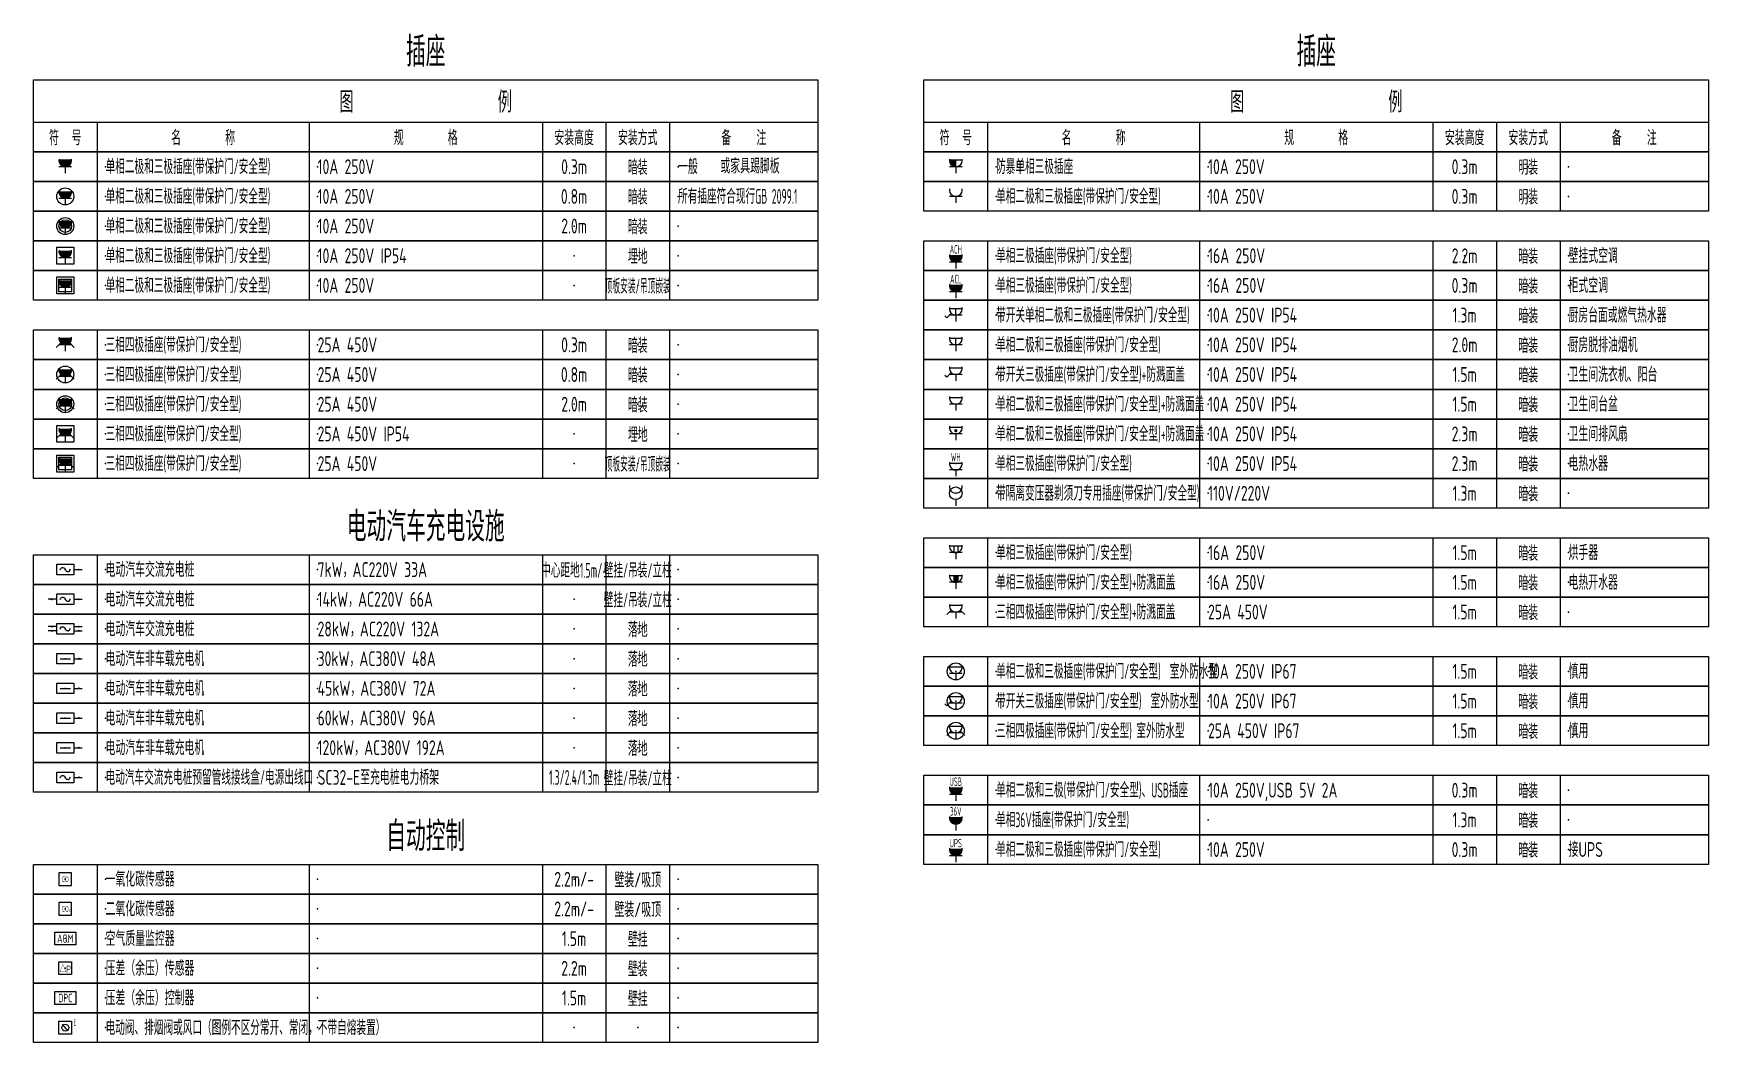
# Model space of a CAD drawing. Header units: millimetres. Extents: x -714894 to -525595, y 3400 to 234118.
# Drawn here: x -649095 to -609595, y 91476 to 115266 of the extents above; entities that cross this region are included whole.
import ezdxf
from ezdxf.enums import TextEntityAlignment as Align

# ---------------------------------------------------------------- set-up
doc = ezdxf.new("R2010")
doc.units = ezdxf.units.MM
doc.header["$LTSCALE"] = 500
doc.linetypes.add('HIDDEN', pattern=[0.375, 0.25, -0.125])
for name, color, linetype in [('E-BAS-DEVC', 3, 'Continuous'), ('E-BAS-EQPM', 3, 'Continuous'), ('E-FAS-DEVC', 3, 'Continuous'), ('E-FAS-EQPM', 2, 'Continuous'), ('E-POWR-DEVC', 3, 'Continuous'), ('E-POWR-EQPM', 3, 'Continuous'), ('E-POWR-EQPM2', 2, 'HIDDEN'), ('E-UNIV-DIAG', 2, 'Continuous'), ('E-UNIV-EL', 140, 'Continuous'), ('E-UNIV-NOTE', 6, 'Continuous')]:
    doc.layers.add(name, color=color, linetype=linetype)
doc.styles.add('TH-STYLE3', font='tssdeng.shx', dxfattribs={"width": 0.65, "bigfont": 'tssdchn.shx'})

# ---------------------------------------------------------------- blocks, each defined once
blk = doc.blocks.new('E-BKTS2')
for p, q in [((0, 0), (185, 0)), ((0, -7), (0, 0)), ((185, 0), (185, -7)), ((185, -7), (0, -7))]:
    blk.add_line(p, q)
at = {"linetype": 'Continuous'}
for p, q in [((15, 0), (15, -7)), ((65, 0), (65, -7)), ((120, 0), (120, -7)), ((135, 0), (135, -7)), ((150, 0), (150, -7))]:
    blk.add_line(p, q, dxfattribs=at)
for p in [(7.5, -3.5), (17, -3.5), (67, -3.5), (127.5, -3.5), (142.5, -3.5), (152, -3.5)]:
    blk.add_point(p, dxfattribs=at)
blk = doc.blocks.new('E-BS701')
for p, q in [((1.5, 3), (-1.5, 3)), ((0, 1.5), (0, 0))]:
    blk.add_line(p, q)
at = {"const_width": 1.5}
blk.add_lwpolyline([(-0.75, 3, 1), (0.75, 3, 1)], format="xyb", dxfattribs=at)
blk.add_arc((0, 3), 1.5, 168.463, 11.537)
at = {"layer": 'E-UNIV-EL', "style": 'TH-STYLE3', "width": 0.5}
blk.add_attdef('SOCKET', text='', height=2, dxfattribs=at).set_placement((0, 4.5), align=Align.MIDDLE)
blk = doc.blocks.new('E-BS209')
blk.add_line((0, 1.5), (0, 0))
blk.add_circle((0, 3), 1.5)
blk.add_arc((0, 4.5), 1.5, 168.463, 11.537)
blk = doc.blocks.new('E-BS302')
for p, q in [((-1.06, 1.94), (-2.12, 0.88)), ((1.5, 3), (-1.5, 3)), ((1.5, 1.5), (-1.5, 1.5)), ((0, 1.5), (0, 0)), ((1.06, 1.94), (2.12, 0.88))]:
    blk.add_line(p, q)
blk.add_arc((0, 3), 1.5, 168.463, 11.537)
blk = doc.blocks.new('E-BS301')
for p, q in [((-1.06, 1.94), (-2.12, 0.88)), ((1.5, 3), (-1.5, 3)), ((1.5, 1.5), (-1.5, 1.5)), ((0, 1.5), (0, 0)), ((1.06, 1.94), (2.12, 0.88))]:
    blk.add_line(p, q)
at = {"const_width": 1.5}
blk.add_lwpolyline([(-0.75, 3, 1), (0.75, 3, 1)], format="xyb", dxfattribs=at)
blk.add_arc((0, 3), 1.5, 168.463, 11.537)
blk = doc.blocks.new('E-BS802')
for p, q in [((1.5, 3), (-1.5, 3)), ((1.5, 1.5), (-1.5, 1.5)), ((0, 1.5), (0, 0))]:
    blk.add_line(p, q)
at = {"const_width": 1.5}
blk.add_lwpolyline([(-0.75, 3, 1), (0.75, 3, 1)], format="xyb", dxfattribs=at)
blk.add_arc((0, 3), 1.5, 168.463, 11.537)
at = {"layer": 'E-UNIV-EL', "style": 'TH-STYLE3', "width": 0.5}
blk.add_attdef('SOCKET', text='', height=2, dxfattribs=at).set_placement((0, 4.5), align=Align.MIDDLE)
blk = doc.blocks.new('E-BS201')
for p, q in [((1.5, 3), (-1.5, 3)), ((1.5, 1.5), (-1.5, 1.5)), ((0, 1.5), (0, 0))]:
    blk.add_line(p, q)
at = {"const_width": 1.5}
blk.add_lwpolyline([(-0.75, 3, 1), (0.75, 3, 1)], format="xyb", dxfattribs=at)
blk.add_arc((0, 3), 1.5, 168.463, 11.537)
blk = doc.blocks.new('E-BS200')
for p, q in [((1.5, 0), (-1.5, 0)), ((0, 0), (0, -1.5))]:
    blk.add_line(p, q)
blk.add_arc((0, 1.5), 1.5, 168.463, 11.537)
blk = doc.blocks.new('E-BS203')
for p, q in [((1.5, 1.5), (-1.5, 1.5)), ((1.5, 0), (-1.5, 0)), ((0, 0), (0, 1.5)), ((0, 0), (0, -1.5))]:
    blk.add_line(p, q)
at = {"const_width": 1.5}
blk.add_lwpolyline([(-0.75, 1.5, 0.414214), (0, 0.75, 1)], format="xyb", dxfattribs=at)
blk.add_arc((0, 1.5), 1.5, 168.463, 11.537)
blk = doc.blocks.new('E-BS201-2')
for p, q in [((1.5, 1.5), (-1.5, 1.5)), ((1.5, 0), (-1.5, 0)), ((0, 0), (0, -1.5))]:
    blk.add_line(p, q)
at = {"const_width": 1.5}
blk.add_lwpolyline([(-0.75, 1.5, 1), (0.75, 1.5, 1)], format="xyb", dxfattribs=at)
blk.add_arc((0, 1.5), 1.5, 168.463, 11.537)
at = {"layer": 'E-UNIV-EL', "style": 'TH-STYLE3', "width": 0.5}
blk.add_attdef('SOCKET', text='', height=2, dxfattribs=at).set_placement((0, 3), align=Align.MIDDLE)
blk = doc.blocks.new('E-BS201-1')
for p, q in [((1.5, 1.5), (-1.5, 1.5)), ((1.5, 0), (-1.5, 0)), ((0, 0), (0, -1.5))]:
    blk.add_line(p, q)
at = {"const_width": 1.5}
blk.add_lwpolyline([(-0.75, 1.5, 1), (0.75, 1.5, 1)], format="xyb", dxfattribs=at)
blk.add_arc((0, 1.5), 1.5, 168.463, 11.537)
at = {"layer": 'E-UNIV-EL', "style": 'TH-STYLE3', "width": 0.5}
blk.add_attdef('SOCKET', text='', height=2, dxfattribs=at).set_placement((0, 3), align=Align.MIDDLE)
blk = doc.blocks.new('E-BS204')
for p, q in [((1.5, 1.5), (-1.5, 1.5)), ((1.5, 0), (-1.5, 0)), ((0, 0), (0, 1.5)), ((0, 0), (0, -1.5))]:
    blk.add_line(p, q)
blk.add_arc((0, 1.5), 1.5, 168.463, 11.537)
blk = doc.blocks.new('E-BS204-S')
for p, q in [((-1.06, 0.44), (-2.12, -0.62)), ((1.5, 1.5), (-1.5, 1.5)), ((1.5, 0), (-1.5, 0)), ((0, 0), (0, 1.5)), ((0, 0), (0, -1.5)), ((-2.12, -0.62), (-2.55, -0.2))]:
    blk.add_line(p, q)
blk.add_arc((0, 1.5), 1.5, 168.463, 11.537)
blk = doc.blocks.new('E-BS202-1')
for p, q in [((1.5, 1.5), (-1.5, 1.5)), ((1.5, 0), (-1.5, 0)), ((0, 0), (0, -1.5))]:
    blk.add_line(p, q)
at = {"const_width": 0.375}
blk.add_lwpolyline([(-0.1875, 0.75, 1), (0.1875, 0.75, 1)], format="xyb", close=True, dxfattribs=at)
blk.add_arc((0, 1.5), 1.5, 168.463041, 11.536959)
blk = doc.blocks.new('E-BS202')
for p, q in [((1.5, 3), (-1.5, 3)), ((1.5, 1.5), (-1.5, 1.5)), ((0, 1.5), (0, 0))]:
    blk.add_line(p, q)
blk.add_arc((0, 3), 1.5, 168.463, 11.537)
blk = doc.blocks.new('E-BKTS1')
blk.add_line((0, -10), (185, -10))
at = {"linetype": 'Continuous'}
for p, q in [((15, -10), (15, -17)), ((65, -10), (65, -17)), ((120, -10), (120, -17)), ((135, -10), (135, -17)), ((150, -10), (150, -17))]:
    blk.add_line(p, q, dxfattribs=at)
blk.add_lwpolyline([(0, 0), (185, 0), (185, -17), (0, -17)], close=True)
at = {"layer": 'E-UNIV-NOTE', "style": 'TH-STYLE3', "width": 0.7}
for s, height, p in [('图                例', 5, (92.5, -5)), ('安装高度', 3.5, (127.5, -13.5)), ('安装方式', 3.5, (142.5, -13.5))]:
    blk.add_text(s, height=height, dxfattribs=at).set_placement(p, align=Align.MIDDLE)
at = {"layer": 'E-UNIV-NOTE', "linetype": 'Continuous', "style": 'TH-STYLE3', "width": 0.7}
for s, p in [('符  号', (7.5, -13.5)), ('名       称', (40, -13.5)), ('规       格', (92.5, -13.5)), ('备    注', (167.5, -13.5))]:
    blk.add_text(s, height=3.5, dxfattribs=at).set_placement(p, align=Align.MIDDLE)
blk = doc.blocks.new('E-BS202-3')
for p, q in [((1.5, 1.5), (-1.5, 1.5)), ((1.5, 0), (-1.5, 0)), ((0, 0), (0, -1.5))]:
    blk.add_line(p, q)
blk.add_arc((0, 1.5), 1.5, 168.463, 11.537)
at = {"layer": 'E-UNIV-EL', "style": 'TH-STYLE3', "width": 0.5}
blk.add_attdef('SOCKET', text='', height=2, dxfattribs=at).set_placement((0, 3), align=Align.MIDDLE)
blk = doc.blocks.new('E-BS211')
for p, q in [((1.5, 1.02), (-1.5, 1.02)), ((1.5, -0.48), (-1.5, -0.48)), ((0, -0.48), (0, -1.98))]:
    blk.add_line(p, q)
at = {"const_width": 1.5}
blk.add_lwpolyline([(-0.75, 1.02, 1), (0.75, 1.02, 1)], format="xyb", dxfattribs=at)
blk.add_circle((0, 0), 2)
blk.add_arc((0, 1.02), 1.5, 168.463, 11.537)
blk = doc.blocks.new('E-BS211-1')
for p, q in [((1.5, 1.02), (-1.5, 1.02)), ((1.5, -0.48), (-1.5, -0.48)), ((0, -0.48), (0, -1.98))]:
    blk.add_line(p, q)
at = {"const_width": 1.5}
blk.add_lwpolyline([(-0.75, 1.02, 1), (0.75, 1.02, 1)], format="xyb", dxfattribs=at)
blk.add_circle((0, 0), 2)
blk.add_arc((0, 1.02), 1.5, 168.463, 11.537)
at = {"layer": 'E-UNIV-EL'}
blk.add_circle((0, 0), 1.5, dxfattribs=at)
blk = doc.blocks.new('E-BS211-2')
for p, q in [((1.5, 1.02), (-1.5, 1.02)), ((1.5, -0.48), (-1.5, -0.48)), ((0, -0.48), (0, -1.98))]:
    blk.add_line(p, q)
blk.add_lwpolyline([(-2, -2), (-2, 2), (2, 2), (2, -2)], close=True)
at = {"const_width": 1.5}
blk.add_lwpolyline([(-0.75, 1.02, 1), (0.75, 1.02, 1)], format="xyb", dxfattribs=at)
blk.add_arc((0, 1.02), 1.5, 168.463, 11.537)
blk = doc.blocks.new('E-BS211-3')
for p, q in [((1.5, 1.02), (-1.5, 1.02)), ((1.5, -0.48), (-1.5, -0.48)), ((0, -0.48), (0, -1.98))]:
    blk.add_line(p, q)
blk.add_lwpolyline([(-2, -2), (-2, 2), (2, 2), (2, -2)], close=True)
at = {"const_width": 1.5}
blk.add_lwpolyline([(-0.75, 1.02, 1), (0.75, 1.02, 1)], format="xyb", dxfattribs=at)
blk.add_arc((0, 1.02), 1.5, 168.463, 11.537)
at = {"layer": 'E-UNIV-EL'}
blk.add_lwpolyline([(-1.5, -1.5), (-1.5, 1.5), (1.5, 1.5), (1.5, -1.5)], close=True, dxfattribs=at)
blk = doc.blocks.new('E-BS312')
for p, q in [((1.5, 1.02), (-1.5, 1.02)), ((-1.06, -0.04), (-2.12, -1.1)), ((1.5, -0.48), (-1.5, -0.48)), ((0, -0.48), (0, -1.98)), ((1.06, -0.04), (2.12, -1.1))]:
    blk.add_line(p, q)
blk.add_circle((0, 0), 2)
blk.add_arc((0, 1.02), 1.5, 168.463, 11.537)
blk = doc.blocks.new('E-BS311')
for p, q in [((1.5, 1.02), (-1.5, 1.02)), ((-1.06, -0.04), (-2.12, -1.1)), ((1.5, -0.48), (-1.5, -0.48)), ((0, -0.48), (0, -1.98)), ((1.06, -0.04), (2.12, -1.1))]:
    blk.add_line(p, q)
at = {"const_width": 1.5}
blk.add_lwpolyline([(-0.75, 1.02, 1), (0.75, 1.02, 1)], format="xyb", dxfattribs=at)
blk.add_circle((0, 0), 2)
blk.add_arc((0, 1.02), 1.5, 168.463, 11.537)
blk = doc.blocks.new('E-BS311-1')
for p, q in [((1.5, 1.02), (-1.5, 1.02)), ((-1.06, -0.04), (-2.12, -1.1)), ((1.5, -0.48), (-1.5, -0.48)), ((0, -0.48), (0, -1.98)), ((1.06, -0.04), (2.12, -1.1))]:
    blk.add_line(p, q)
at = {"const_width": 1.5}
blk.add_lwpolyline([(-0.75, 1.02, 1), (0.75, 1.02, 1)], format="xyb", dxfattribs=at)
blk.add_circle((0, 0), 2)
blk.add_arc((0, 1.02), 1.5, 168.463, 11.537)
at = {"layer": 'E-UNIV-EL'}
blk.add_circle((0, 0), 1.5, dxfattribs=at)
blk = doc.blocks.new('E-BS311-2')
for p, q in [((-1.06, 0.44), (-2.12, -0.62)), ((1.5, 1.5), (-1.5, 1.5)), ((1.5, 0), (-1.5, 0)), ((0, 0), (0, -1.5)), ((1.06, 0.44), (2.12, -0.62))]:
    blk.add_line(p, q)
blk.add_lwpolyline([(-2, -1.52), (-2, 2.48), (2, 2.48), (2, -1.52)], close=True)
at = {"const_width": 1.5}
blk.add_lwpolyline([(-0.75, 1.5, 1), (0.75, 1.5, 1)], format="xyb", dxfattribs=at)
blk.add_arc((0, 1.5), 1.5, 168.463, 11.537)
blk = doc.blocks.new('E-BS311-3')
for p, q in [((-1.06, 0.44), (-2.12, -0.62)), ((1.5, 1.5), (-1.5, 1.5)), ((1.5, 0), (-1.5, 0)), ((0, 0), (0, -1.5)), ((1.06, 0.44), (2.12, -0.62))]:
    blk.add_line(p, q)
blk.add_lwpolyline([(-2, -1.52), (-2, 2.48), (2, 2.48), (2, -1.52)], close=True)
at = {"const_width": 1.5}
blk.add_lwpolyline([(-0.75, 1.5, 1), (0.75, 1.5, 1)], format="xyb", dxfattribs=at)
blk.add_arc((0, 1.5), 1.5, 168.463, 11.537)
at = {"layer": 'E-UNIV-EL'}
blk.add_lwpolyline([(-1.5, -1.02), (-1.5, 1.98), (1.5, 1.98), (1.5, -1.02)], close=True, dxfattribs=at)
blk = doc.blocks.new('E-BS212')
for p, q in [((1.5, 1.02), (-1.5, 1.02)), ((1.5, -0.48), (-1.5, -0.48)), ((0, -0.48), (0, -1.98))]:
    blk.add_line(p, q)
blk.add_circle((0, 0), 2)
blk.add_arc((0, 1.02), 1.5, 168.463, 11.537)
blk = doc.blocks.new('E-BS212-S')
for p, q in [((1.5, 1.02), (-1.5, 1.02)), ((-2.12, -1.1), (-2.55, -0.67)), ((-1.06, -0.04), (-2.12, -1.1)), ((1.5, -0.48), (-1.5, -0.48)), ((0, -0.48), (0, -1.98))]:
    blk.add_line(p, q)
blk.add_circle((0, 0), 2)
blk.add_arc((0, 1.02), 1.5, 168.463, 11.537)
blk = doc.blocks.new('E-BS205')
for p, q in [((-2.12, 0.88), (-2.55, 1.3)), ((-1.06, 1.94), (-2.12, 0.88)), ((1.5, 3), (-1.5, 3)), ((1.5, 1.5), (-1.5, 1.5)), ((0, 1.5), (0, 0))]:
    blk.add_line(p, q)
blk.add_arc((0, 3), 1.5, 168.463, 11.537)
blk = doc.blocks.new('E-BS206')
for p, q in [((1.5, 1.5), (-1.5, 1.5)), ((1.5, 0), (-1.5, 0)), ((-0.46, 1.5), (-0.46, 0.07)), ((0, 0), (0, -1.5)), ((0.46, 1.5), (0.46, 0.07))]:
    blk.add_line(p, q)
blk.add_arc((0, 1.5), 1.5, 168.463, 11.537)
blk = doc.blocks.new('E-BS207')
blk.add_hatch(color=256).paths.add_polyline_path([(-0.45, 0.06, 0.153536), (0.45, 0.06), (0.45, 1.49), (-0.45, 1.49)])
for p, q in [((1.5, 1.5), (-1.5, 1.5)), ((1.5, 0), (-1.5, 0)), ((-0.46, 1.5), (-0.46, 0.07)), ((0, 0), (0, -1.5)), ((0.46, 1.5), (0.46, 0.07))]:
    blk.add_line(p, q)
blk.add_arc((0, 1.5), 1.5, 168.463, 11.537)
blk = doc.blocks.new('E-BS201-4')
for p, q in [((1.5, 3), (-1.5, 3)), ((1.5, 1.5), (-1.5, 1.5)), ((0, 1.5), (0, 0))]:
    blk.add_line(p, q)
at = {"const_width": 1.5}
blk.add_lwpolyline([(-0.75, 3, 1), (0.75, 3, 1)], format="xyb", dxfattribs=at)
blk.add_arc((0, 3), 1.5, 168.463, 11.537)
at = {"layer": 'E-UNIV-EL', "style": 'TH-STYLE3', "width": 0.5}
blk.add_attdef('SOCKET', text='', height=2, dxfattribs=at).set_placement((0, 4.5), align=Align.MIDDLE)
blk = doc.blocks.new('E-BEMS030')
blk.add_lwpolyline([(-1.5, -1.5), (1.5, -1.5), (1.5, 1.5), (-1.5, 1.5)], close=True)
at = {"layer": 'E-UNIV-EL', "style": 'TH-STYLE3', "width": 0.7}
blk.add_attdef('F', text='', height=1.3, dxfattribs=at).set_placement((0, 0), align=Align.MIDDLE)
blk = doc.blocks.new('E-BEMS031')
blk.add_lwpolyline([(-1.5, -1.5), (1.5, -1.5), (1.5, 1.5), (-1.5, 1.5)], close=True)
at = {"layer": 'E-UNIV-EL', "style": 'TH-STYLE3', "width": 0.7}
for tag, height, p in [('F', 1.3, (0, 0)), ('F2', 0.65, (1.08625, -0.3125))]:
    blk.add_attdef(tag, text='', height=height, dxfattribs=at).set_placement(p, align=Align.MIDDLE)
blk = doc.blocks.new('E-BDB111')
blk.add_lwpolyline([(-2, -1.25), (-2, 1.25), (2, 1.25), (2, -1.25)], close=True)
at = {"layer": 'E-UNIV-EL'}
blk.add_line((2, 0), (4, 0), dxfattribs=at)
blk.add_lwpolyline([(-1.2, -0.07), (-1.11, 0.16), (-1, 0.33), (-0.86, 0.43), (-0.72, 0.47), (-0.58, 0.47), (-0.44, 0.44), (-0.31, 0.39), (-0.21, 0.32), (-0.13, 0.24), (-0.08, 0.16), (-0.03, 0.08), (0, 0), (0.03, -0.08), (0.08, -0.16), (0.13, -0.24), (0.21, -0.32), (0.31, -0.39), (0.44, -0.44), (0.58, -0.47), (0.72, -0.47), (0.86, -0.43), (1, -0.33), (1.11, -0.16), (1.2, 0.07)], dxfattribs=at)
blk.add_lwpolyline([(3, 0, 0.5, 0, 0), (4, 0, 0, 0, 0)], format="xyseb", dxfattribs=at)
blk = doc.blocks.new('E-BDB112')
blk.add_lwpolyline([(-2, -1.25), (-2, 1.25), (2, 1.25), (2, -1.25)], close=True)
at = {"layer": 'E-UNIV-EL'}
for p, q in [((-2, 0), (-4, 0)), ((2, 0), (4, 0))]:
    blk.add_line(p, q, dxfattribs=at)
for points in [[(-3, 0, 0.5, 0, 0), (-4, 0, 0, 0, 0)], [(3, 0, 0.5, 0, 0), (4, 0, 0, 0, 0)]]:
    blk.add_lwpolyline(points, format="xyseb", dxfattribs=at)
blk.add_lwpolyline([(-1.2, -0.07), (-1.11, 0.16), (-1, 0.33), (-0.86, 0.43), (-0.72, 0.47), (-0.58, 0.47), (-0.44, 0.44), (-0.31, 0.39), (-0.21, 0.32), (-0.13, 0.24), (-0.08, 0.16), (-0.03, 0.08), (0, 0), (0.03, -0.08), (0.08, -0.16), (0.13, -0.24), (0.21, -0.32), (0.31, -0.39), (0.44, -0.44), (0.58, -0.47), (0.72, -0.47), (0.86, -0.43), (1, -0.33), (1.11, -0.16), (1.2, 0.07)], dxfattribs=at)
blk = doc.blocks.new('E-BDB114')
blk.add_lwpolyline([(-2, -1.25), (-2, 1.25), (2, 1.25), (2, -1.25)], close=True)
at = {"layer": 'E-UNIV-EL'}
for p, q in [((-2, 0.5), (-4, 0.5)), ((2, 0.5), (4, 0.5)), ((-2, -0.5), (-4, -0.5)), ((2, -0.5), (4, -0.5))]:
    blk.add_line(p, q, dxfattribs=at)
for points in [[(-3, 0.5, 0.5, 0, 0), (-4, 0.5, 0, 0, 0)], [(3, 0.5, 0.5, 0, 0), (4, 0.5, 0, 0, 0)], [(-3, -0.5, 0.5, 0, 0), (-4, -0.5, 0, 0, 0)], [(3, -0.5, 0.5, 0, 0), (4, -0.5, 0, 0, 0)]]:
    blk.add_lwpolyline(points, format="xyseb", dxfattribs=at)
blk.add_lwpolyline([(-1.2, -0.07), (-1.11, 0.16), (-1, 0.33), (-0.86, 0.43), (-0.72, 0.47), (-0.58, 0.47), (-0.44, 0.44), (-0.31, 0.39), (-0.21, 0.32), (-0.13, 0.24), (-0.08, 0.16), (-0.03, 0.08), (0, 0), (0.03, -0.08), (0.08, -0.16), (0.13, -0.24), (0.21, -0.32), (0.31, -0.39), (0.44, -0.44), (0.58, -0.47), (0.72, -0.47), (0.86, -0.43), (1, -0.33), (1.11, -0.16), (1.2, 0.07)], dxfattribs=at)
blk = doc.blocks.new('E-BDB131')
blk.add_lwpolyline([(-2, -1.25), (-2, 1.25), (2, 1.25), (2, -1.25)], close=True)
at = {"layer": 'E-UNIV-EL'}
for p, q in [((-1.2, 0), (1.2, 0)), ((2, 0), (4, 0))]:
    blk.add_line(p, q, dxfattribs=at)
blk.add_lwpolyline([(3, 0, 0.5, 0, 0), (4, 0, 0, 0, 0)], format="xyseb", dxfattribs=at)
blk = doc.blocks.new('E-BFAS840')
blk.add_lwpolyline([(-2.5, -1.5), (-2.5, 1.5), (2.5, 1.5), (2.5, -1.5)], close=True)
at = {"layer": 'E-UNIV-EL', "style": 'TH-STYLE3', "width": 0.6}
blk.add_attdef('BOX', text='', height=2, dxfattribs=at).set_placement((0, 0), align=Align.MIDDLE)
blk = doc.blocks.new('E-BFAS740')
blk.add_lwpolyline([(-1.5, -1.5), (-1.5, 1.5), (1.5, 1.5), (1.5, -1.5)], close=True)
at = {"layer": 'E-UNIV-EL', "style": 'TH-STYLE3', "width": 0.7}
blk.add_attdef('F', text='', height=1.7, dxfattribs=at).set_placement((0, 0), align=Align.MIDDLE)
blk = doc.blocks.new('E-BEMS040')
blk.add_lwpolyline([(-2.5, -1.5), (-2.5, 1.5), (2.5, 1.5), (2.5, -1.5)], close=True)
at = {"layer": 'E-UNIV-EL', "style": 'TH-STYLE3', "width": 0.6}
blk.add_attdef('BOX', text='', height=2, dxfattribs=at).set_placement((0, 0), align=Align.MIDDLE)
blk = doc.blocks.new('E-BFAS730')
blk.add_lwpolyline([(-1.5, -1.5), (-1.5, 1.5), (1.5, 1.5), (1.5, -1.5)], close=True)
at = {"layer": 'E-UNIV-EL'}
blk.add_line((-0.71, 0.71), (0.71, -0.71), dxfattribs=at)
blk.add_circle((0, 0), 0.8, dxfattribs=at)
at = {"layer": 'E-UNIV-EL', "style": 'TH-STYLE3', "width": 0.5}
blk.add_attdef('F', text='', height=1.5, dxfattribs=at).set_placement((2.25, 1.25), align=Align.MIDDLE)

msp = doc.modelspace()

# ---------------------------------------------------------------- block references
at = {"layer": 'E-BAS-DEVC', "xscale": 100, "yscale": 100, "zscale": 100}
for name, p, values in [('E-BEMS030', (-648345, 95326), {'F': 'CO'}), ('E-BEMS031', (-648345, 94626), {'F': 'CO', 'F2': '2'})]:
    msp.add_blockref(name, p, dxfattribs=at).add_auto_attribs(values)
at = {"layer": 'E-BAS-EQPM', "xscale": 100, "yscale": 100, "zscale": 100}
msp.add_blockref('E-BEMS040', (-648345, 93926), dxfattribs=at).add_auto_attribs({'BOX': 'AQM'})
at = {"layer": 'E-FAS-DEVC', "xscale": 100, "yscale": 100, "zscale": 100}
for name, p, values in [('E-BFAS740', (-648345, 93226), {'F': '△P'}), ('E-BFAS730', (-648345, 91826), {'F': 'E'})]:
    msp.add_blockref(name, p, dxfattribs=at).add_auto_attribs(values)
at = {"layer": 'E-FAS-EQPM', "xscale": 100, "yscale": 100, "zscale": 100}
msp.add_blockref('E-BFAS840', (-648345, 92526), dxfattribs=at).add_auto_attribs({'BOX': 'DPC'})
at = {"layer": 'E-POWR-DEVC', "xscale": 100, "yscale": 100, "zscale": 100}
for name, p in [('E-BS201', (-648345, 111976)), ('E-BS203', (-627345, 112126)), ('E-BS211', (-648345, 111426)), ('E-BS200', (-627345, 111426)), ('E-BS211-1', (-648345, 110726)), ('E-BS211-2', (-648345, 110026)), ('E-BS211-3', (-648345, 109326)), ('E-BS204-S', (-627345, 108626)), ('E-BS301', (-648345, 107776)), ('E-BS204', (-627345, 107926)), ('E-BS311', (-648345, 107226)), ('E-BS205', (-627345, 107076)), ('E-BS311-1', (-648345, 106526)), ('E-BS202', (-627345, 106376)), ('E-BS311-2', (-648345, 105779)), ('E-BS202-1', (-627345, 105826)), ('E-BS311-3', (-648345, 105079)), ('E-BS209', (-627345, 104126)), ('E-BS206', (-627345, 103026)), ('E-BS207', (-627345, 102326)), ('E-BS302', (-627345, 101476)), ('E-BS212', (-627345, 100226)), ('E-BS212-S', (-627345, 99526)), ('E-BS312', (-627345, 98826))]:
    msp.add_blockref(name, p, dxfattribs=at)
for name, p, values in [('E-BS201-1', (-627345, 109876), {'SOCKET': 'ACH'}), ('E-BS201-2', (-627345, 109176), {'SOCKET': 'ACL'}), ('E-BS202-3', (-627345, 104976), {'SOCKET': 'WH'}), ('E-BS201-4', (-627345, 97176), {'SOCKET': 'USB'}), ('E-BS701', (-627345, 96476), {'SOCKET': '36V'}), ('E-BS802', (-627345, 95726), {'SOCKET': 'UPS'})]:
    msp.add_blockref(name, p, dxfattribs=at).add_auto_attribs(values)
at = {"layer": 'E-POWR-EQPM', "xscale": 100, "yscale": 100, "zscale": 100}
for name, p in [('E-BDB111', (-648345, 102626)), ('E-BDB112', (-648345, 101926)), ('E-BDB114', (-648345, 101232)), ('E-BDB131', (-648345, 100526)), ('E-BDB131', (-648345, 99826)), ('E-BDB131', (-648345, 99126)), ('E-BDB131', (-648345, 98426))]:
    msp.add_blockref(name, p, dxfattribs=at)
at = {"layer": 'E-POWR-EQPM2', "xscale": 100, "yscale": 100, "zscale": 100}
msp.add_blockref('E-BDB111', (-648345, 97726), dxfattribs=at)
at = {"layer": 'E-UNIV-DIAG', "xscale": 100, "yscale": 100, "zscale": 100}
for name, p in [('E-BKTS1', (-649095, 114176)), ('E-BKTS1', (-628095, 114176)), ('E-BKTS2', (-649095, 112476)), ('E-BKTS2', (-628095, 112476)), ('E-BKTS2', (-649095, 111776)), ('E-BKTS2', (-628095, 111776)), ('E-BKTS2', (-649095, 111076)), ('E-BKTS2', (-649095, 110376)), ('E-BKTS2', (-628095, 110376)), ('E-BKTS2', (-649095, 109676)), ('E-BKTS2', (-628095, 109676)), ('E-BKTS2', (-628095, 108976)), ('E-BKTS2', (-649095, 108276)), ('E-BKTS2', (-628095, 108276)), ('E-BKTS2', (-649095, 107576)), ('E-BKTS2', (-628095, 107576)), ('E-BKTS2', (-649095, 106876)), ('E-BKTS2', (-628095, 106876)), ('E-BKTS2', (-649095, 106176)), ('E-BKTS2', (-628095, 106176)), ('E-BKTS2', (-649095, 105476)), ('E-BKTS2', (-628095, 105476)), ('E-BKTS2', (-628095, 104776)), ('E-BKTS2', (-628095, 103376)), ('E-BKTS2', (-649095, 102976)), ('E-BKTS2', (-628095, 102676)), ('E-BKTS2', (-649095, 102276)), ('E-BKTS2', (-628095, 101976)), ('E-BKTS2', (-649095, 101576)), ('E-BKTS2', (-649095, 100876)), ('E-BKTS2', (-628095, 100576)), ('E-BKTS2', (-649095, 100176)), ('E-BKTS2', (-628095, 99876)), ('E-BKTS2', (-649095, 99476)), ('E-BKTS2', (-628095, 99176)), ('E-BKTS2', (-649095, 98776)), ('E-BKTS2', (-649095, 98076)), ('E-BKTS2', (-628095, 97776)), ('E-BKTS2', (-628095, 97076)), ('E-BKTS2', (-628095, 96376)), ('E-BKTS2', (-649095, 95676)), ('E-BKTS2', (-649095, 94976)), ('E-BKTS2', (-649095, 94276)), ('E-BKTS2', (-649095, 93576)), ('E-BKTS2', (-649095, 92876)), ('E-BKTS2', (-649095, 92176))]:
    msp.add_blockref(name, p, dxfattribs=at)

# ---------------------------------------------------------------- texts
at = {"layer": 'E-UNIV-NOTE', "style": 'TH-STYLE3'}
for s, height, width, p in [('插座', 700, 0.7, (-639845, 114876)), ('插座', 700, 0.7, (-618845, 114876)), ('0.3m', 350, 0.7, (-636345, 112126)), ('暗装', 350, 0.7, (-634845, 112126)), ('0.3m', 350, 0.7, (-615345, 112126)), ('明装', 350, 0.7, (-613845, 112126)), ('0.8m', 350, 0.7, (-636345, 111426)), ('暗装', 350, 0.7, (-634845, 111426)), ('0.3m', 350, 0.7, (-615345, 111426)), ('明装', 350, 0.7, (-613845, 111426)), ('2.0m', 350, 0.7, (-636345, 110726)), ('暗装', 350, 0.7, (-634845, 110726)), ('埋地', 350, 0.7, (-634845, 110026)), ('暗装', 350, 0.7, (-613845, 110026)), ('2.2m', 350, 0.7, (-615345, 110026)), ('顶板安装/吊顶嵌装', 350, 0.4, (-634845, 109326)), ('0.3m', 350, 0.7, (-615345, 109326)), ('暗装', 350, 0.7, (-613845, 109326)), ('1.3m', 350, 0.7, (-615345, 108626)), ('暗装', 350, 0.7, (-613845, 108626)), ('0.3m', 350, 0.7, (-636345, 107926)), ('暗装', 350, 0.7, (-634845, 107926)), ('2.0m', 350, 0.7, (-615345, 107926)), ('暗装', 350, 0.7, (-613845, 107926)), ('0.8m', 350, 0.7, (-636345, 107226)), ('暗装', 350, 0.7, (-634845, 107226)), ('1.5m', 350, 0.7, (-615345, 107226)), ('暗装', 350, 0.7, (-613845, 107226)), ('2.0m', 350, 0.7, (-636345, 106526)), ('暗装', 350, 0.7, (-634845, 106526)), ('1.5m', 350, 0.7, (-615345, 106526)), ('暗装', 350, 0.7, (-613845, 106526)), ('埋地', 350, 0.7, (-634845, 105826)), ('2.3m', 350, 0.7, (-615345, 105826)), ('暗装', 350, 0.7, (-613845, 105826)), ('顶板安装/吊顶嵌装', 350, 0.4, (-634845, 105126)), ('2.3m', 350, 0.7, (-615345, 105126)), ('暗装', 350, 0.7, (-613845, 105126)), ('1.3m', 350, 0.7, (-615345, 104426)), ('暗装', 350, 0.7, (-613845, 104426)), ('电动汽车充电设施', 700, 0.7, (-639845, 103676)), ('1.5m', 350, 0.7, (-615345, 103026)), ('暗装', 350, 0.7, (-613845, 103026)), ('中心距地1.5m/-', 350, 0.5, (-636345, 102626)), ('壁挂/吊装/立柱', 350, 0.5, (-634845, 102626)), ('1.5m', 350, 0.7, (-615345, 102326)), ('暗装', 350, 0.7, (-613845, 102326)), ('壁挂/吊装/立柱', 350, 0.5, (-634845, 101926)), ('1.5m', 350, 0.7, (-615345, 101626)), ('暗装', 350, 0.7, (-613845, 101626)), ('落地', 350, 0.7, (-634845, 101226)), ('落地', 350, 0.7, (-634845, 100526)), ('1.5m', 350, 0.7, (-615345, 100226)), ('暗装', 350, 0.7, (-613845, 100226)), ('落地', 350, 0.7, (-634845, 99826)), ('1.5m', 350, 0.7, (-615345, 99526)), ('暗装', 350, 0.7, (-613845, 99526)), ('落地', 350, 0.7, (-634845, 99126)), ('1.5m', 350, 0.7, (-615345, 98826)), ('暗装', 350, 0.7, (-613845, 98826)), ('落地', 350, 0.7, (-634845, 98426)), ('1.3/2.4/1.3m', 350, 0.5, (-636345, 97726)), ('壁挂/吊装/立柱', 350, 0.5, (-634845, 97726)), ('0.3m', 350, 0.7, (-615345, 97426)), ('暗装', 350, 0.7, (-613845, 97426)), ('1.3m', 350, 0.7, (-615345, 96726)), ('暗装', 350, 0.7, (-613845, 96726)), ('自动控制', 700, 0.7, (-639845, 96376)), ('0.3m', 350, 0.7, (-615345, 96026)), ('暗装', 350, 0.7, (-613845, 96026)), ('2.2m/-', 350, 0.7, (-636345, 95326)), ('壁装/吸顶', 350, 0.7, (-634845, 95326)), ('2.2m/-', 350, 0.7, (-636345, 94626)), ('壁装/吸顶', 350, 0.7, (-634845, 94626)), ('1.5m', 350, 0.7, (-636345, 93926)), ('壁挂', 350, 0.7, (-634845, 93926)), ('2.2m', 350, 0.7, (-636345, 93226)), ('壁装', 350, 0.7, (-634845, 93226)), ('1.5m', 350, 0.7, (-636345, 92526)), ('壁挂', 350, 0.7, (-634845, 92526))]:
    msp.add_text(s, height=height, dxfattribs=dict(at, width=width)).set_placement(p, align=Align.MIDDLE)
for s, width, p in [('单相二极和三极插座(带保护门/安全型)', 0.5, (-647395, 112126)), ('10A 250V', 0.7, (-642395, 112126)), ('一般', 0.7, (-633895, 112126)), ('或家具踢脚板', 0.7, (-632895, 112141)), ('防暴单相三极插座', 0.5, (-626395, 112126)), ('10A 250V', 0.7, (-621395, 112126)), ('单相二极和三极插座(带保护门/安全型)', 0.5, (-647395, 111426)), ('10A 250V', 0.7, (-642395, 111426)), ('所有插座符合现行GB 2099.1', 0.5, (-633895, 111426)), ('单相二极和三极插座(带保护门/安全型)', 0.5, (-626395, 111426)), ('10A 250V', 0.7, (-621395, 111426)), ('单相二极和三极插座(带保护门/安全型)', 0.5, (-647395, 110726)), ('10A 250V', 0.7, (-642395, 110726)), ('单相二极和三极插座(带保护门/安全型)', 0.5, (-647395, 110026)), ('单相三极插座(带保护门/安全型)', 0.5, (-626395, 110026)), ('壁挂式空调', 0.7, (-612895, 110026)), ('10A 250V IP54', 0.7, (-642395, 110026)), ('16A 250V', 0.7, (-621395, 110026)), ('单相二极和三极插座(带保护门/安全型)', 0.5, (-647395, 109326)), ('10A 250V', 0.7, (-642395, 109326)), ('单相三极插座(带保护门/安全型)', 0.5, (-626395, 109326)), ('16A 250V', 0.7, (-621395, 109326)), ('柜式空调', 0.7, (-612895, 109326)), ('带开关单相二极和三极插座(带保护门/安全型)', 0.5, (-626395, 108626)), ('10A 250V IP54', 0.7, (-621395, 108626)), ('厨房台面或燃气热水器', 0.6, (-612895, 108626)), ('三相四极插座(带保护门/安全型)', 0.5, (-647395, 107926)), ('25A 450V', 0.7, (-642395, 107926)), ('单相二极和三极插座(带保护门/安全型)', 0.5, (-626395, 107926)), ('10A 250V IP54', 0.7, (-621395, 107926)), ('厨房脱排油烟机', 0.7, (-612895, 107926)), ('三相四极插座(带保护门/安全型)', 0.5, (-647395, 107226)), ('带开关三极插座(带保护门/安全型)+防溅面盖', 0.5, (-626395, 107226)), ('25A 450V', 0.7, (-642395, 107226)), ('10A 250V IP54', 0.7, (-621395, 107226)), ('卫生间洗衣机、阳台', 0.7, (-612895, 107226)), ('三相四极插座(带保护门/安全型)', 0.5, (-647395, 106526)), ('25A 450V', 0.7, (-642395, 106526)), ('单相二极和三极插座(带保护门/安全型)+防溅面盖', 0.5, (-626395, 106526)), ('10A 250V IP54', 0.7, (-621395, 106526)), ('卫生间台盆', 0.7, (-612895, 106526)), ('三相四极插座(带保护门/安全型)', 0.5, (-647395, 105826)), ('25A 450V IP54', 0.7, (-642395, 105826)), ('单相二极和三极插座(带保护门/安全型)+防溅面盖', 0.5, (-626395, 105826)), ('10A 250V IP54', 0.7, (-621395, 105826)), ('卫生间排风扇', 0.7, (-612895, 105826)), ('三相四极插座(带保护门/安全型)', 0.5, (-647395, 105126)), ('25A 450V', 0.7, (-642395, 105126)), ('单相三极插座(带保护门/安全型)', 0.5, (-626395, 105126)), ('10A 250V IP54', 0.7, (-621395, 105126)), ('电热水器', 0.7, (-612895, 105126)), ('带隔离变压器剃须刀专用插座(带保护门/安全型)', 0.5, (-626395, 104426)), ('110V/220V', 0.7, (-621395, 104426)), ('单相三极插座(带保护门/安全型)', 0.5, (-626395, 103026)), ('16A 250V', 0.7, (-621395, 103026)), ('烘手器', 0.7, (-612895, 103026)), ('电动汽车交流充电桩', 0.7, (-647395, 102626)), ('7kW，AC220V 33A', 0.7, (-642395, 102626)), ('单相三极插座(带保护门/安全型)+防溅面盖', 0.5, (-626395, 102326)), ('16A 250V', 0.7, (-621395, 102326)), ('电热开水器', 0.7, (-612895, 102326)), ('电动汽车交流充电桩', 0.7, (-647395, 101926)), ('14kW，AC220V 66A', 0.7, (-642395, 101926)), ('三相四极插座(带保护门/安全型)+防溅面盖', 0.5, (-626395, 101626)), ('25A 450V', 0.7, (-621395, 101626)), ('电动汽车交流充电桩', 0.7, (-647395, 101226)), ('28kW，AC220V 132A', 0.7, (-642395, 101226)), ('电动汽车非车载充电机', 0.7, (-647395, 100526)), ('30kW，AC380V 48A', 0.7, (-642395, 100526)), ('单相二极和三极插座(带保护门/安全型)  室外防水型 ', 0.5, (-626395, 100226)), ('10A 250V IP67', 0.7, (-621395, 100226)), ('电动汽车非车载充电机', 0.7, (-647395, 99826)), ('45kW，AC380V 72A', 0.7, (-642395, 99826)), ('带开关三极插座(带保护门/安全型)  室外防水型', 0.5, (-626395, 99526)), ('10A 250V IP67', 0.7, (-621395, 99526)), ('电动汽车非车载充电机', 0.7, (-647395, 99126)), ('60kW，AC380V 96A', 0.7, (-642395, 99126)), ('三相四极插座(带保护门/安全型) 室外防水型', 0.5, (-626395, 98826)), ('25A 450V IP67', 0.7, (-621395, 98826)), ('电动汽车非车载充电机', 0.7, (-647395, 98426)), ('120kW，AC380V 192A', 0.7, (-642395, 98426)), ('电动汽车交流充电桩预留管线接线盒/电源出线口', 0.5, (-647395, 97726)), ('SC32-E至充电桩电力桥架', 0.7, (-642395, 97726)), ('单相二极和三极(带保护门/安全型)、USB插座', 0.5, (-626395, 97426)), ('10A 250V,USB 5V 2A', 0.7, (-621395, 97426)), ('单相36V插座(带保护门/安全型)', 0.5, (-626395, 96726)), ('单相二极和三极插座(带保护门/安全型)', 0.5, (-626395, 96026)), ('10A 250V', 0.7, (-621395, 96026)), ('接UPS', 0.7, (-612895, 96026)), ('一氧化碳传感器', 0.7, (-647395, 95326)), ('二氧化碳传感器', 0.7, (-647395, 94626)), ('空气质量监控器', 0.7, (-647395, 93926)), ('压差（余压）传感器', 0.7, (-647395, 93226)), ('压差（余压）控制器', 0.7, (-647395, 92526)), ('电动阀、排烟阀或风口（图例不区分常开、常闭，不带自熔装置）', 0.5, (-647395, 91826))]:
    msp.add_text(s, height=350, dxfattribs=dict(at, width=width)).set_placement(p, align=Align.MIDDLE_LEFT)
at = {"layer": 'E-UNIV-NOTE', "color": 1, "style": 'TH-STYLE3', "width": 0.7}
for p in [(-612895, 100226), (-612895, 99526), (-612895, 98826)]:
    msp.add_text('慎用', height=350, dxfattribs=at).set_placement(p, align=Align.MIDDLE_LEFT)

doc.saveas('drawing.dxf')
